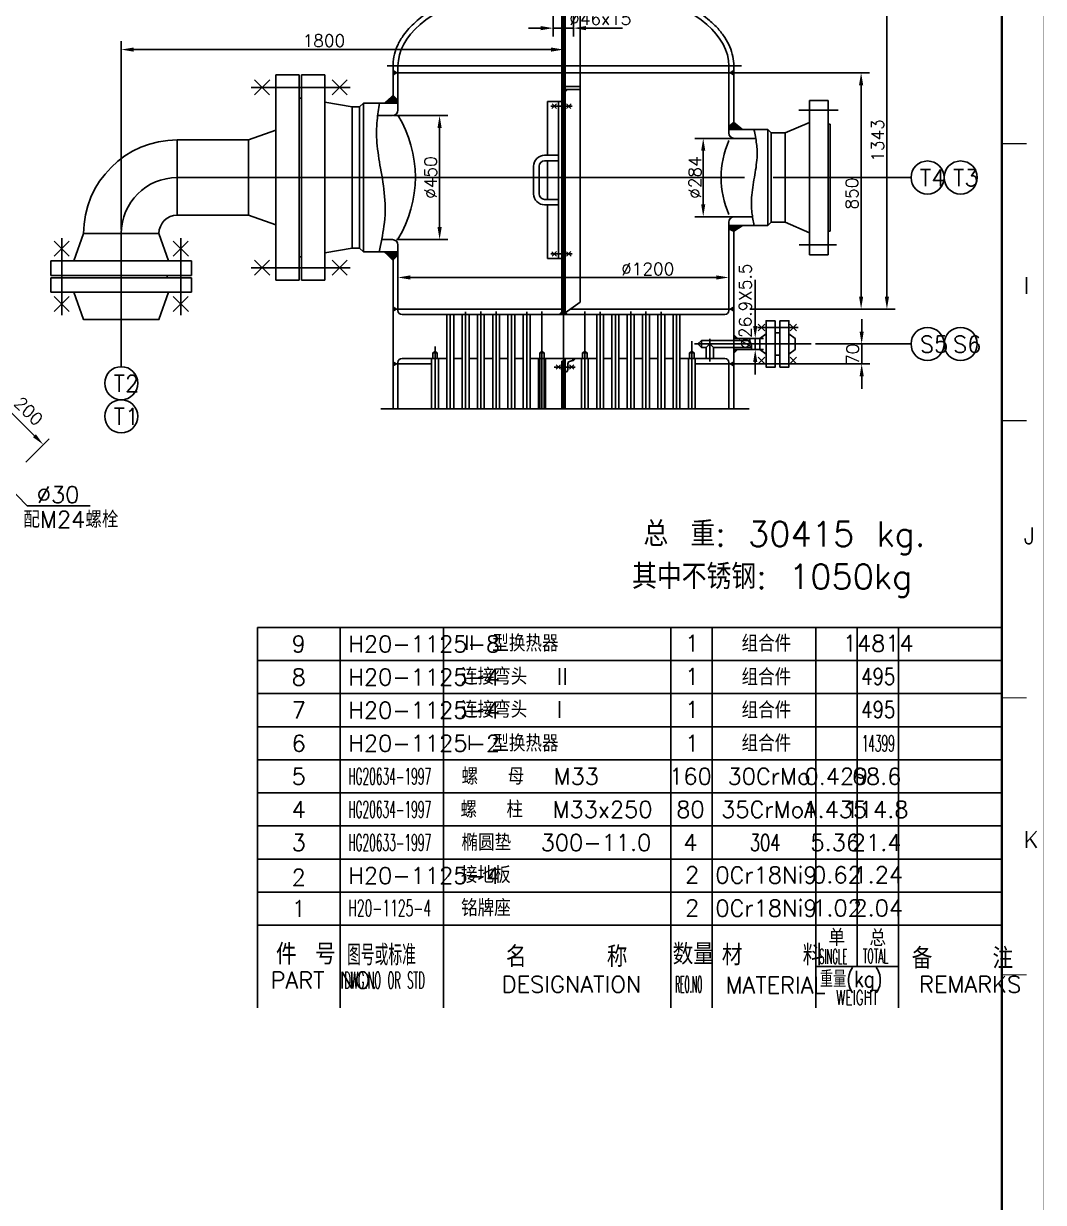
# Model space of a CAD drawing. Extents: x 49444 to 186345, y 41039 to 59803.
# Drawn here: x 68446 to 72144, y 47195 to 51471 of the extents above; entities that cross this region are included whole.
import ezdxf
from ezdxf.enums import TextEntityAlignment as Align

# ---------------------------------------------------------------- set-up
doc = ezdxf.new("R2010")
doc.units = 0
doc.header["$LTSCALE"] = 60
doc.header["$MEASUREMENT"] = 0
doc.header["$PDMODE"] = 3
doc.header["$PDSIZE"] = 0.001
doc.layers.get('0').update_dxf_attribs({"linetype": 'CONTINUOUS'})
doc.layers.get('DEFPOINTS').update_dxf_attribs({"linetype": 'CONTINUOUS'})
doc.styles.get("Standard").update_dxf_attribs({"font": 'txt.shx', "bigfont": 'hztxt.shx'})
doc.dimstyles.new('STANDARD$0', dxfattribs={"dimtxt": 3, "dimasz": 3, "dimexe": 2, "dimexo": 1, "dimgap": 0.5, "dimtad": 1, "dimdec": 0, "dimzin": 0, "dimdsep": 46, "dimtxsty": 'Standard', "dimcen": 1, "dimclrd": 256, "dimclre": 256, "dimclrt": 256, "dimadec": 0, "dimazin": 0, "dimtfac": 1.5, "dimtdec": 3, "dimtix": 1, "dimtmove": 0, "dimatfit": 2, "dimfxl": 0, "dimtolj": 1, "dimarcsym": 0})

# ---------------------------------------------------------------- blocks, each defined once
blk = doc.blocks.new('*D591')
at = {"lineweight": -2}
for p, q in [((68280.9, 50052.9), (68365.6, 50137.7)), ((68376.2, 50084.6), (68485.1, 49975.8)), ((68453.4, 49880.4), (68538.2, 49965.1))]:
    blk.add_line(p, q, dxfattribs=at)
for points in [[(68381.5, 50089.9), (68370.9, 50079.3), (68344.4, 50116.5)], [(68490.4, 49981.1), (68479.8, 49970.4), (68517, 49943.9)]]:
    blk.add_solid(points)
at = {"layer": 'DEFPOINTS', "color": 0}
for p in [(68270.2, 50042.3), (68517, 49943.9), (68442.8, 49869.8)]:
    blk.add_point(p, dxfattribs=at)
at = {"insert": (68464, 50065), "char_height": 45, "attachment_point": 5, "rotation": 315}
blk.add_mtext('\\A1;200', dxfattribs=at)
blk = doc.blocks.new('*D32')
at = {"lineweight": -2}
for p, q in [((68799.8, 50724), (68799.8, 51406.4)), ((70403.4, 51257.9), (70403.4, 51406.4)), ((68844.8, 51376.4), (70358.4, 51376.4))]:
    blk.add_line(p, q, dxfattribs=at)
for points in [[(68844.8, 51383.9), (68844.8, 51368.9), (68799.8, 51376.4)], [(70358.4, 51383.9), (70358.4, 51368.9), (70403.4, 51376.4)]]:
    blk.add_solid(points)
at = {"layer": 'DEFPOINTS', "color": 0}
for p in [(70403.4, 51376.4), (70403.4, 51242.9), (68799.8, 50709)]:
    blk.add_point(p, dxfattribs=at)
at = {"insert": (69534.7, 51408.7), "char_height": 45, "attachment_point": 5}
blk.add_mtext('\\A1;1800', dxfattribs=at)
blk = doc.blocks.new('*D29')
at = {"lineweight": -2}
for p, q in [((70876.1, 51789.8), (71606.6, 51789.8)), ((71576.6, 50480.3), (71576.6, 51744.8)), ((71079.3, 50435.3), (71606.6, 50435.3))]:
    blk.add_line(p, q, dxfattribs=at)
for points in [[(71569.1, 51744.8), (71584.1, 51744.8), (71576.6, 51789.8)], [(71569.1, 50480.3), (71584.1, 50480.3), (71576.6, 50435.3)]]:
    blk.add_solid(points)
at = {"layer": 'DEFPOINTS', "color": 0}
for p in [(70861.1, 51789.8), (71576.6, 51789.8), (71064.3, 50435.3)]:
    blk.add_point(p, dxfattribs=at)
at = {"insert": (71543, 51046.6), "char_height": 45, "attachment_point": 5, "rotation": 90}
blk.add_mtext('\\A1;1343', dxfattribs=at)
blk = doc.blocks.new('*D26')
at = {"lineweight": -2}
for p, q in [((71018.4, 51292.3), (71513, 51292.3)), ((71483, 50480.3), (71483, 51247.3)), ((71495.8, 50435.3), (71513, 50435.3))]:
    blk.add_line(p, q, dxfattribs=at)
for points in [[(71475.5, 51247.3), (71490.5, 51247.3), (71483, 51292.3)], [(71475.5, 50480.3), (71490.5, 50480.3), (71483, 50435.3)]]:
    blk.add_solid(points)
at = {"layer": 'DEFPOINTS', "color": 0}
for p in [(71003.4, 51292.3), (71483, 51292.3), (71480.8, 50435.3)]:
    blk.add_point(p, dxfattribs=at)
at = {"insert": (71449.6, 50854.3), "char_height": 45, "attachment_point": 5, "rotation": 90}
blk.add_mtext('\\A1;850', dxfattribs=at)
blk = doc.blocks.new('*D31')
at = {"lineweight": -2}
for p, q in [((69787.5, 51137.3), (69984.4, 51137.3)), ((69954.4, 50732.3), (69954.4, 51092.3)), ((69798.4, 50687.3), (69984.4, 50687.3))]:
    blk.add_line(p, q, dxfattribs=at)
for points in [[(69946.9, 51092.3), (69961.9, 51092.3), (69954.4, 51137.3)], [(69946.9, 50732.3), (69961.9, 50732.3), (69954.4, 50687.3)]]:
    blk.add_solid(points)
at = {"layer": 'DEFPOINTS', "color": 0}
for p in [(69772.5, 51137.3), (69954.4, 51137.3), (69783.4, 50687.3)]:
    blk.add_point(p, dxfattribs=at)
at = {"insert": (69921.8, 50912.3), "char_height": 45, "attachment_point": 5, "rotation": 90}
blk.add_mtext('\\A1;%%c450', dxfattribs=at)
blk = doc.blocks.new('*D27')
at = {"lineweight": -2}
for p, q in [((71003.4, 50621.7), (71003.4, 50519.8)), ((69803.4, 50523), (69803.4, 50579.8)), ((69848.4, 50549.8), (70958.4, 50549.8))]:
    blk.add_line(p, q, dxfattribs=at)
for points in [[(69848.4, 50557.3), (69848.4, 50542.3), (69803.4, 50549.8)], [(70958.4, 50557.3), (70958.4, 50542.3), (71003.4, 50549.8)]]:
    blk.add_solid(points)
at = {"layer": 'DEFPOINTS', "color": 0}
for p in [(71003.4, 50636.7), (71003.4, 50549.8), (69803.4, 50508)]:
    blk.add_point(p, dxfattribs=at)
at = {"insert": (70709.2, 50580.5), "char_height": 45, "attachment_point": 5}
blk.add_mtext('\\A1;%%c1200', dxfattribs=at)
blk = doc.blocks.new('*D34')
at = {"lineweight": -2}
for p, q in [((71099, 50374), (71099, 50419)), ((71083.8, 50329), (71129, 50329)), ((71099, 50288.2), (71099, 50329)), ((71077.1, 50288.2), (71129, 50288.2)), ((71099, 50243.2), (71099, 50198.2))]:
    blk.add_line(p, q, dxfattribs=at)
for points in [[(71091.5, 50374), (71106.5, 50374), (71099, 50329)], [(71091.5, 50243.2), (71106.5, 50243.2), (71099, 50288.2)]]:
    blk.add_solid(points)
at = {"layer": 'DEFPOINTS', "color": 0}
for p in [(71068.8, 50329), (71099, 50329), (71062.1, 50288.2)]:
    blk.add_point(p, dxfattribs=at)
at = {"insert": (71062.9, 50446), "char_height": 45, "attachment_point": 5, "rotation": 90}
blk.add_mtext('\\A1;%%c26.9X5.5', dxfattribs=at)
blk = doc.blocks.new('*D33')
at = {"lineweight": -2}
for p, q in [((71485.1, 50353.6), (71485.1, 50398.6)), ((71317, 50308.6), (71515.1, 50308.6)), ((71485.1, 50236.3), (71485.1, 50308.6)), ((71018.4, 50236.3), (71515.1, 50236.3)), ((71485.1, 50191.3), (71485.1, 50146.3))]:
    blk.add_line(p, q, dxfattribs=at)
for points in [[(71477.6, 50353.6), (71492.6, 50353.6), (71485.1, 50308.6)], [(71477.6, 50191.3), (71492.6, 50191.3), (71485.1, 50236.3)]]:
    blk.add_solid(points)
at = {"layer": 'DEFPOINTS', "color": 0}
for p in [(71302, 50308.6), (71485.1, 50308.6), (71003.4, 50236.3)]:
    blk.add_point(p, dxfattribs=at)
at = {"insert": (71452.2, 50271), "char_height": 45, "attachment_point": 5, "rotation": 90}
blk.add_mtext('\\A1;70', dxfattribs=at)
blk = doc.blocks.new('*D30')
at = {"lineweight": -2}
for p, q in [((70366.4, 51601.7), (70366.4, 51424.2)), ((70440.2, 51601.7), (70440.2, 51424.2)), ((70321.4, 51454.2), (70276.4, 51454.2)), ((70366.4, 51454.2), (70440.2, 51454.2)), ((70485.2, 51454.2), (70530.2, 51454.2))]:
    blk.add_line(p, q, dxfattribs=at)
for points in [[(70321.4, 51461.7), (70321.4, 51446.7), (70366.4, 51454.2)], [(70485.2, 51461.7), (70485.2, 51446.7), (70440.2, 51454.2)]]:
    blk.add_solid(points)
at = {"layer": 'DEFPOINTS', "color": 0}
for p in [(70366.4, 51616.7), (70440.2, 51616.7), (70440.2, 51454.2)]:
    blk.add_point(p, dxfattribs=at)
at = {"insert": (70537, 51488.4), "char_height": 45, "attachment_point": 5}
blk.add_mtext('\\A1;%%c46x15', dxfattribs=at)
blk = doc.blocks.new('*D35')
at = {"lineweight": -2}
for p, q in [((71047.1, 51054.3), (70880.4, 51054.3)), ((70910.4, 50815.3), (70910.4, 51009.3)), ((71041.3, 50770.3), (70880.4, 50770.3))]:
    blk.add_line(p, q, dxfattribs=at)
for points in [[(70902.9, 51009.3), (70917.9, 51009.3), (70910.4, 51054.3)], [(70902.9, 50815.3), (70917.9, 50815.3), (70910.4, 50770.3)]]:
    blk.add_solid(points)
at = {"layer": 'DEFPOINTS', "color": 0}
for p in [(70910.4, 51054.3), (71062.1, 51054.3), (71056.3, 50770.3)]:
    blk.add_point(p, dxfattribs=at)
at = {"insert": (70880.4, 50912.3), "char_height": 45, "attachment_point": 5, "rotation": 90}
blk.add_mtext('\\A1;%%c284', dxfattribs=at)

msp = doc.modelspace()

# ---------------------------------------------------------------- hatches: boundary and pattern name
msp.add_hatch(color=256).paths.add_polyline_path([(70446.884696, 50256.28651), (70439.392334, 50256.28651, -0.3919502123), (70430.15764, 50246.315838, 0.2452633616)])

# ---------------------------------------------------------------- linework, layer by layer
for p, q in [((70403.392323, 51168.929347), (70403.392323, 51993.00287)), ((70397.392334, 51617.27151), (70397.392334, 51168.929347)), ((70409.392334, 51617.27151), (70409.392334, 51168.398358)), ((70463.894957, 51615.757376), (70463.894957, 50460.327835)), ((70530.240702, 51454.190841), (70617.74108, 51454.190841)), ((69764.328742, 51317.28651), (71048.841933, 51317.28651)), ((69785.392334, 51317.28651), (69785.392334, 51182.28651)), ((69803.392324, 51157.286509), (69803.392334, 51317.28651)), ((71003.392334, 51317.28651), (71003.392334, 51074.28651)), ((71021.392334, 51317.28651), (71021.392334, 51088.082418)), ((69360.392328, 51284.78651), (69360.392328, 50539.78651)), ((69445.392328, 51284.78651), (69360.392328, 51284.78651)), ((69445.392328, 51284.78651), (69445.392328, 50539.78651)), ((69453.392328, 51284.78651), (69453.392328, 50539.78651)), ((69453.392328, 51284.78651), (69538.392328, 51284.78651)), ((69538.392328, 51284.78651), (69538.392328, 50539.78651)), ((69785.392334, 51292.28651), (70397.392334, 51292.28651)), ((70409.392334, 51292.28651), (71021.392334, 51292.28651)), ((69630.220758, 51239.28651), (69271.19363, 51239.28651)), ((70409.392323, 51242.682446), (70463.894957, 51242.682446)), ((70409.392323, 51231.954848), (70463.894957, 51231.954848)), ((69453.392328, 51199.78651), (69445.392328, 51199.78651)), ((69453.392328, 51199.78651), (69453.392328, 50624.78651)), ((70345.392323, 51188.153752), (70397.392323, 51188.153752)), ((70345.392323, 51188.153752), (70345.392323, 50993.163381)), ((70385.392323, 51188.153752), (70385.392323, 50618.172693)), ((71363.392334, 51192.28651), (71296.392334, 51192.28651)), ((71296.392334, 51192.28651), (71296.392334, 50632.28651)), ((71363.392334, 51192.28651), (71363.392334, 50632.28651)), ((69637.392328, 51168.28651), (69664.17456, 51168.28651)), ((69664.17456, 51168.28651), (69678.20614, 51182.28651)), ((69664.17456, 51168.28651), (69664.17456, 50656.28651)), ((69678.20614, 51182.28651), (69803.392326, 51182.28651)), ((69678.20614, 51182.28651), (69678.20614, 50642.28651)), ((70357.531197, 51171.123009), (70434.860217, 51171.123009)), ((70397.392323, 51154.820419), (70409.392323, 51154.820419)), ((70397.392334, 51168.929347), (70397.392334, 50701.440846)), ((70403.392323, 50701.440846), (70403.392323, 51167.336049)), ((70409.392334, 51169.460501), (70409.392334, 50701.440846)), ((71399.759707, 51156.78651), (71257.50813, 51156.78651)), ((69729.724288, 51137.28651), (69783.392324, 51137.28651)), ((71371.392334, 51106.470663), (71363.392334, 51106.470663)), ((71371.392334, 51106.470663), (71371.392334, 50718.102358)), ((71144.470938, 51086.28651), (71003.392334, 51086.28651)), ((71144.470938, 51086.28651), (71144.470938, 50738.28651)), ((71156.511827, 51074.28651), (71144.470938, 51086.28651)), ((71156.511827, 51074.28651), (71156.511827, 50750.28651)), ((71207.392334, 51074.28651), (71156.511827, 51074.28651)), ((69003.173818, 51048.78651), (69261.392328, 51048.78651)), ((69003.173818, 51048.78651), (69003.173818, 50775.78651)), ((71100.8566, 51054.28651), (71023.392334, 51054.28651)), ((70335.392323, 50993.163381), (70385.392323, 50993.163381)), ((70335.392323, 50973.163381), (70385.392323, 50973.163381)), ((70345.392323, 50973.163381), (70345.392323, 50833.163381)), ((70295.392323, 50953.163381), (70295.392323, 50853.163381)), ((70315.392323, 50953.163381), (70315.392323, 50853.163381)), ((70880.441176, 50912.28651), (69003.173818, 50912.28651)), ((69003.173818, 50912.28651), (69261.392328, 50912.28651)), ((70880.441176, 50912.28651), (71060.349553, 50912.28651)), ((71163.888392, 50912.28651), (71663.958891, 50912.28651)), ((70335.392323, 50833.163381), (70385.392323, 50833.163381)), ((70335.392323, 50813.163381), (70385.392323, 50813.163381)), ((70345.392323, 50813.163381), (70345.392323, 50618.172693)), ((69003.173818, 50775.78651), (69261.392328, 50775.78651)), ((71089.121572, 50770.28651), (71023.392334, 50770.28651)), ((71003.392334, 50750.28651), (71003.392334, 50430.28651)), ((71144.470938, 50738.28651), (71003.392334, 50738.28651)), ((71021.392334, 50736.490608), (71021.392334, 50599.78651)), ((71156.511827, 50750.28651), (71144.470938, 50738.28651)), ((71207.392334, 50750.28651), (71156.511827, 50750.28651)), ((71371.392334, 50718.102358), (71363.392334, 50718.102358)), ((68583.840485, 50412.945933), (68583.840485, 50692.529432)), ((68799.840485, 50708.953177), (68799.840485, 50226.183064)), ((69015.840485, 50412.945933), (69015.840485, 50692.529432)), ((69744.637478, 50687.28651), (69783.392324, 50687.28651)), ((70397.392334, 50705.257676), (70397.392334, 50415.28651)), ((70403.392323, 50073.281252), (70403.392323, 50705.257676)), ((70409.392334, 50705.257676), (70409.392334, 50415.28651)), ((69637.392328, 50656.28651), (69664.17456, 50656.28651)), ((69664.17456, 50656.28651), (69678.20614, 50642.28651)), ((69678.20614, 50642.28651), (69803.39233, 50642.28651)), ((69785.392334, 50642.28651), (69785.392334, 50599.78651)), ((69803.392333, 50430.261801), (69803.392324, 50667.286511)), ((70357.531197, 50635.203437), (70434.860217, 50635.203437)), ((70397.392323, 50651.506027), (70409.392323, 50651.506027)), ((71393.633246, 50667.78651), (71258.699496, 50667.78651)), ((71363.392334, 50632.28651), (71296.392334, 50632.28651)), ((68544.840485, 50609.953177), (69054.840485, 50609.953177)), ((68544.840485, 50556.953177), (68544.840485, 50609.953177)), ((69054.840485, 50556.953177), (69054.840485, 50609.953177)), ((69630.220758, 50585.28651), (69271.19363, 50585.28651)), ((69453.392328, 50624.78651), (69445.392328, 50624.78651)), ((69785.392334, 50599.78651), (69785.392334, 50073.281252)), ((70345.392323, 50618.172693), (70397.392323, 50618.172693)), ((71021.392334, 50599.78651), (71021.392334, 50073.281252)), ((68544.840485, 50556.953177), (69054.840485, 50556.953177)), ((68544.840485, 50548.953177), (69054.840485, 50548.953177)), ((68544.840485, 50548.953177), (68544.840485, 50495.953177)), ((68632.832228, 50548.953177), (68966.848741, 50548.953177)), ((68966.848741, 50548.953177), (68966.848741, 50556.953177)), ((69054.840485, 50548.953177), (69054.840485, 50495.953177)), ((69445.392328, 50539.78651), (69360.392328, 50539.78651)), ((69453.392328, 50539.78651), (69538.392328, 50539.78651)), ((71099.004681, 50418.998945), (71099.004681, 50541.192127)), ((68544.840485, 50495.953177), (69054.840485, 50495.953177)), ((69925.193321, 50435.28651), (69785.392313, 50435.28651)), ((69785.392313, 50435.28651), (70397.392313, 50435.28651)), ((69818.392313, 50415.28651), (70409.392334, 50415.28651)), ((69980.619045, 50073.281252), (69980.619045, 50415.28651)), ((69993.119045, 50073.281252), (69993.119045, 50415.28651)), ((70005.619045, 50073.281252), (70005.619045, 50415.28651)), ((70036.044978, 50073.281252), (70036.044978, 50415.28651)), ((70048.544978, 50073.281252), (70048.544978, 50425.206325)), ((70061.044978, 50073.281252), (70061.044978, 50415.28651)), ((70091.470911, 50073.281252), (70091.470911, 50415.28651)), ((70103.970911, 50073.281252), (70103.970911, 50426.123937)), ((70116.470911, 50073.281252), (70116.470911, 50415.28651)), ((70146.896844, 50073.281252), (70146.896844, 50415.28651)), ((70159.396844, 50073.281252), (70159.396844, 50426.123937)), ((70171.896844, 50073.281252), (70171.896844, 50415.28651)), ((70202.325292, 50073.281252), (70202.325292, 50415.28651)), ((70214.825292, 50073.281252), (70214.825292, 50415.28651)), ((70227.325292, 50073.281252), (70227.325292, 50415.28651)), ((70257.751225, 50073.281252), (70257.751225, 50415.28651)), ((70270.251225, 50073.281252), (70270.251225, 50425.206325)), ((70282.751225, 50073.281252), (70282.751225, 50415.28651)), ((70325.679673, 50073.281252), (70325.679673, 50426.294639)), ((70988.392334, 50415.28651), (70409.392334, 50415.28651)), ((71021.392334, 50435.28651), (70428.772417, 50435.28651)), ((70481.104974, 50073.281252), (70481.104974, 50426.294639)), ((70524.033421, 50073.281252), (70524.033421, 50415.28651)), ((70536.533421, 50073.281252), (70536.533421, 50425.206325)), ((70549.033421, 50073.281252), (70549.033421, 50415.28651)), ((70579.459355, 50073.281252), (70579.459355, 50415.28651)), ((70591.959355, 50073.281252), (70591.959355, 50415.28651)), ((70604.459355, 50073.281252), (70604.459355, 50415.28651)), ((70634.887802, 50073.281252), (70634.887802, 50415.28651)), ((70647.387802, 50073.281252), (70647.387802, 50426.123937)), ((70659.887802, 50073.281252), (70659.887802, 50415.28651)), ((70690.313735, 50073.281252), (70690.313735, 50415.28651)), ((70702.813735, 50073.281252), (70702.813735, 50426.123937)), ((70715.313735, 50073.281252), (70715.313735, 50415.28651)), ((70745.739669, 50073.281252), (70745.739669, 50415.28651)), ((70758.239669, 50073.281252), (70758.239669, 50425.206325)), ((70770.739669, 50073.281252), (70770.739669, 50415.28651)), ((70801.165602, 50073.281252), (70801.165602, 50415.28651)), ((70813.665602, 50073.281252), (70813.665602, 50415.28651)), ((70826.165602, 50073.281252), (70826.165602, 50415.28651)), ((70881.591325, 50435.28651), (71021.392334, 50435.28651)), ((69937.693321, 50073.281252), (69937.693321, 50299.198437)), ((70869.091325, 50073.281252), (70869.091325, 50318.908102)), ((71301.98116, 50308.590031), (70878.614218, 50308.590031)), ((70934.19998, 50327.045632), (70934.19998, 50244.518446)), ((71453.042476, 50308.590031), (71663.958891, 50308.590031)), ((69945.693321, 50256.28651), (69818.392313, 50256.28651)), ((69925.192514, 50073.281252), (69925.193321, 50256.28651)), ((69929.693321, 50276.28651), (69937.693321, 50280.954632)), ((69945.693321, 50276.28651), (69929.693321, 50276.28651)), ((69929.693321, 50256.28651), (69929.693321, 50276.28651)), ((69937.693321, 50280.954632), (69945.693321, 50276.28651)), ((69945.693321, 50256.28651), (69945.693321, 50276.28651)), ((69980.619045, 50256.28651), (69945.693321, 50256.28651)), ((69950.192514, 50073.281252), (69950.193321, 50256.28651)), ((70036.044978, 50256.28651), (70005.619045, 50256.28651)), ((70091.470911, 50256.28651), (70061.044978, 50256.28651)), ((70146.896844, 50256.28651), (70116.470911, 50256.28651)), ((70202.325292, 50256.28651), (70171.896844, 50256.28651)), ((70257.751225, 50256.28651), (70227.325292, 50256.28651)), ((70333.677158, 50256.28651), (70282.751225, 50256.28651)), ((70313.176366, 50073.281252), (70313.177158, 50256.28651)), ((70317.676311, 50073.281252), (70317.677158, 50276.28651)), ((70325.677158, 50280.954632), (70317.677158, 50276.28651)), ((70317.677158, 50276.28651), (70333.677158, 50276.28651)), ((70333.677158, 50276.28651), (70325.677158, 50280.954632)), ((70333.676311, 50073.281252), (70333.677158, 50276.28651)), ((70333.677158, 50256.28651), (70489.107488, 50256.28651)), ((70338.176366, 50073.281252), (70338.177158, 50256.28651)), ((70397.392334, 50246.28651), (70397.392334, 50073.281252)), ((70409.392334, 50246.28651), (70397.392334, 50246.28651)), ((70409.392334, 50256.28651), (70409.392334, 50073.281252)), ((70429.392334, 50246.28651), (70429.392334, 50246.28651)), ((70468.606696, 50073.281252), (70468.607488, 50256.28651)), ((70473.107488, 50276.28651), (70481.107488, 50280.954632)), ((70473.107488, 50256.28651), (70473.107488, 50276.28651)), ((70489.107488, 50276.28651), (70473.107488, 50276.28651)), ((70481.107488, 50280.954632), (70489.107488, 50276.28651)), ((70489.107488, 50256.28651), (70489.107488, 50276.28651)), ((70489.107488, 50256.28651), (70524.033421, 50256.28651)), ((70493.606696, 50073.281252), (70493.607488, 50256.28651)), ((70549.033421, 50256.28651), (70579.459355, 50256.28651)), ((70604.459355, 50256.28651), (70634.887802, 50256.28651)), ((70659.887802, 50256.28651), (70690.313735, 50256.28651)), ((70715.313735, 50256.28651), (70745.739669, 50256.28651)), ((70770.739669, 50256.28651), (70801.165602, 50256.28651)), ((70826.165602, 50256.28651), (70879.202732, 50256.28651)), ((70856.590518, 50073.281252), (70856.591325, 50256.28651)), ((70869.091325, 50280.954632), (70861.091325, 50276.28651)), ((70861.091325, 50276.28651), (70877.091325, 50276.28651)), ((70861.091325, 50276.28651), (70861.091325, 50256.28651)), ((70877.091325, 50276.28651), (70869.091325, 50280.954632)), ((70877.091325, 50276.28651), (70877.091325, 50256.28651)), ((70877.091325, 50256.28651), (70988.392334, 50256.28651)), ((70881.590518, 50073.281252), (70881.591325, 50256.28651)), ((69925.193321, 50236.28651), (69785.392313, 50236.28651)), ((69803.392313, 50241.28651), (69803.392319, 50073.281252)), ((70370.144749, 50224.97849), (70446.354446, 50224.97849)), ((70376.912052, 50232.933442), (70392.821954, 50217.023539)), ((70392.821954, 50232.933442), (70376.912052, 50217.023539)), ((70419.392334, 50236.28651), (70419.392334, 50216.28651)), ((70440.813366, 50232.933442), (70424.903463, 50217.023539)), ((70424.903463, 50232.933442), (70440.813366, 50217.023539)), ((70881.591325, 50236.28651), (71021.392334, 50236.28651)), ((71003.392334, 50241.28651), (71003.392334, 50073.281252)), ((69741.413652, 50073.281252), (71077.30966, 50073.281252)), ((68343.548304, 49840.239308), (68458.341168, 49721.875924)), ((68458.341168, 49721.875924), (68687.263986, 49721.875924)), ((71993.41849, 49280.230232), (69293.41849, 49280.230232)), ((71993.418488, 49160.230232), (69293.418488, 49160.230232)), ((71993.418488, 49040.230232), (69293.418488, 49040.230232)), ((71993.418488, 48920.230232), (69293.418488, 48920.230232)), ((71993.418488, 48800.230232), (69293.418488, 48800.230232)), ((71993.418488, 48680.230232), (69293.418488, 48680.230232)), ((71993.418488, 48560.230232), (69293.418488, 48560.230232)), ((71993.418488, 48440.230232), (69293.418488, 48440.230232)), ((71993.418488, 48320.230232), (69293.418488, 48320.230232)), ((71618.418488, 48050.230232), (71318.418488, 48050.230232))]:
    msp.add_line(p, q)
at = {"const_width": 1.5}
msp.add_lwpolyline([(63233.41849, 59465.230231), (63233.41849, 46850.230231), (72143.41849, 46850.230231), (72143.41849, 59465.230231), (63233.41849, 59465.230231, 1.9635677679)], format="xyb", dxfattribs=at)
for points, const_width in [([(63608.41849, 59315.230231), (63608.41849, 47000.230231), (71993.41849, 47000.230231), (71993.41849, 59315.230231), (63608.41849, 59315.230231)], 7.5), ([(72083.41849, 51035.230231), (71993.41849, 51035.230231)], 4.5), ([(72083.41849, 50030.230231), (71993.41849, 50030.230231)], 4.5), ([(72083.41849, 49025.230231), (71993.41849, 49025.230231)], 4.5), ([(72083.41849, 48020.230231), (71993.41849, 48020.230231)], 4.5)]:
    msp.add_lwpolyline(points, dxfattribs=dict(const_width=const_width))
for points in [[(69338.130634, 51266.420808), (69283.117279, 51212.152203)], [(69337.758259, 51211.779828), (69283.489654, 51266.793183)], [(69619.396226, 51266.420808), (69564.382871, 51212.152203)], [(69619.023851, 51211.779828), (69564.755246, 51266.793183)], [(69538.392328, 51185.28651), (69637.392328, 51168.28651), (69637.392328, 50656.28651), (69538.392328, 50639.28651)], [(70378.444987, 51179.2633), (70361.94098, 51162.982718)], [(70378.333274, 51162.871006), (70362.052693, 51179.375012)], [(70430.914031, 51179.2633), (70414.410025, 51162.982718)], [(70430.802319, 51162.871006), (70414.521737, 51179.375012)], [(71296.392334, 51112.28651), (71207.392334, 51074.28651), (71207.392334, 50750.28651), (71296.392334, 50712.28651)], [(69360.392328, 51083.78651), (69261.392328, 51048.78651), (69261.392328, 50775.78651), (69360.392328, 50740.78651)], [(68611.347167, 50681.48347), (68556.333812, 50627.214865)], [(68556.706187, 50681.855845), (68610.974792, 50626.84249)], [(68628.340485, 50609.953177), (68663.340485, 50708.953177), (68936.340485, 50708.953177), (68971.340485, 50609.953177)], [(68988.333802, 50681.48347), (69043.347157, 50627.214865)], [(69042.974782, 50681.855845), (68988.706177, 50626.84249)], [(70378.444987, 50627.063146), (70361.94098, 50643.343727)], [(70378.333274, 50643.45544), (70362.052693, 50626.951433)], [(70430.914031, 50627.063146), (70414.410025, 50643.343727)], [(70430.802319, 50643.45544), (70414.521737, 50626.951433)], [(69338.130634, 50558.152213), (69283.117279, 50612.420818)], [(69337.758259, 50612.793193), (69283.489654, 50557.779838)], [(69619.396226, 50558.152213), (69564.382871, 50612.420818)], [(69619.023851, 50612.793193), (69564.755246, 50557.779838)], [(68611.347167, 50480.825462), (68556.333812, 50426.556857)], [(68556.706187, 50481.197837), (68610.974792, 50426.184482)], [(68628.340485, 50495.953177), (68663.340485, 50396.953177), (68936.340485, 50396.953177), (68971.340485, 50495.953177)], [(68988.333802, 50480.825462), (69043.347157, 50426.556857)], [(69042.974782, 50481.197837), (68988.706177, 50426.184482)], [(70463.894957, 50460.327835), (70409.392334, 50421.469088)], [(71133.660749, 50356.66595), (71109.641174, 50380.39001)], [(71133.512984, 50380.537775), (71109.788924, 50356.5182)], [(71249.119769, 50356.66595), (71225.100194, 50380.39001)], [(71248.972004, 50380.537775), (71225.247944, 50356.5182)], [(71116.226864, 50328.998945), (71021.392334, 50328.998945)], [(71107.416162, 50368.527983), (71255.298191, 50368.527983)], [(71138.550659, 50345.901875), (71116.226864, 50328.998945), (71116.226864, 50288.18111), (71138.550659, 50271.39929)], [(71171.392334, 50349.449555), (71188.435199, 50349.449555), (71188.435199, 50267.851595), (71171.392334, 50267.851595)], [(71221.276784, 50345.901875), (71243.574209, 50328.998945), (71243.574209, 50288.18111), (71221.276784, 50271.39929)], [(70891.292571, 50308.590035), (70904.348526, 50321.498945)], [(70904.348526, 50295.68111), (70891.292571, 50308.590035)], [(71079.684921, 50321.498945), (70904.348526, 50321.498945)], [(70904.348526, 50321.498945), (70904.348526, 50295.68111)], [(70921.291056, 50295.68111), (70904.348526, 50295.68111)], [(70921.291056, 50295.68111), (70934.199981, 50308.590035)], [(70921.291056, 50295.68111), (70921.291056, 50256.28651)], [(70934.199981, 50308.590035), (70947.108891, 50295.68111)], [(71085.812701, 50295.68111), (70947.108891, 50295.68111)], [(70947.108891, 50295.68111), (70947.108891, 50256.28651)], [(71116.226864, 50288.18111), (71021.392334, 50288.18111)], [(71133.660749, 50260.514105), (71109.641174, 50236.790045)], [(71133.512984, 50236.642295), (71109.788924, 50260.66187)], [(71249.119769, 50260.514105), (71225.100194, 50236.790045)], [(71248.972004, 50236.642295), (71225.247944, 50260.66187)], [(69293.41849, 47900.230231), (69293.41849, 49280.230232)], [(69593.41849, 47900.230231), (69593.41849, 49280.230232)], [(69968.41849, 47900.230231), (69968.41849, 49280.230232)], [(70793.41849, 47900.230231), (70793.41849, 49280.230232)], [(70943.41849, 47900.230231), (70943.41849, 49280.230232)], [(71318.41849, 47900.230231), (71318.41849, 49280.230232)], [(71468.41849, 48050.230231), (71468.41849, 49280.230232)], [(71618.41849, 47900.230231), (71618.41849, 49280.230232)], [(71993.418492, 47000.23023), (71993.418492, 48380.23023)], [(71993.41849, 48200.230231), (69293.41849, 48200.230231)]]:
    msp.add_lwpolyline(points)
for points in [[(69736.120454, 51182.28651, 0.0156792701), (69727.727058, 51119.175832, 0.0478028913), (69727.297661, 51038.613134, 0.0239528811), (69740.191809, 50945.83908, -0.0217906879), (69754.804575, 50843.931754, -0.0593701084), (69752.673945, 50736.085481, -0.0240068286), (69734.988444, 50642.28651)], [(69803.392313, 51138.684395, -0.2798869176), (69803.392313, 50688.684395, -3.91746)], [(71094.494654, 51086.28651, -0.0206177667), (71103.932904, 51034.60145, -0.0534693453), (71105.557615, 50984.710873, -0.0292349507), (71096.032676, 50913.374402, 0.0282279367), (71086.019864, 50839.517318, 0.0499285428), (71087.194014, 50784.828966, 0.0169246297), (71094.470567, 50738.28651)], [(71003.392334, 51046.082418, 0.2098667883), (71003.392334, 50778.490608, 3.91746)], [(71080.153697, 50328.998945, 0.0080313915), (71079.967614, 50327.399357, 0.084114636), (71080.745919, 50315.985686, 0.0480107071), (71083.04294, 50309.320165, -0.0485389039), (71085.30813, 50302.724451, -0.1114449975), (71085.446555, 50291.031146, -0.0175830544), (71084.733076, 50288.18111)]]:
    msp.add_lwpolyline(points, format="xyb")
for points in [[(71171.392334, 50392.648475), (71138.550659, 50392.648475), (71138.550659, 50224.652675), (71171.392334, 50224.652675)], [(71188.435199, 50392.648475), (71221.276784, 50392.648475), (71221.276784, 50224.652675), (71188.435199, 50224.652675)]]:
    msp.add_lwpolyline(points, close=True)
for centre in [(71723.958891, 50912.28651), (71843.958891, 50912.28651), (71723.958891, 50308.590031), (71843.958891, 50308.590031), (68799.840485, 50166.183064), (68799.840485, 50046.183064)]:
    msp.add_circle(centre, 60)
for centre, radius, start, end in [((69783.392324, 51157.28651), 20, 270, 359.999995066), ((71023.392334, 51074.28651), 20, 180, 270), ((69003.173818, 50708.953177), 339.833333, 90, 180), ((70335.392323, 50953.163381), 40, 90, 180), ((70335.392323, 50953.163381), 20, 90, 180), ((69003.173818, 50708.953177), 203.333333, 90, 180), ((70335.392323, 50853.163381), 40, 180, 270), ((70335.392323, 50853.163381), 20, 180, 270), ((69003.173818, 50708.953177), 66.833333, 90, 180), ((71023.392334, 50750.28651), 20, 90, 180), ((69783.392324, 50667.28651), 20, 0.000001944, 90), ((69818.392313, 50430.28651), 15, 180, 270), ((70988.392334, 50430.28651), 15, 270, 0), ((69818.392313, 50241.28651), 15, 90, 180), ((70429.392334, 50236.28651), 10, 90, 180), ((70429.392334, 50256.28651), 10, 270, 0), ((70428.969298, 50267.325638), 21.04338, 271.151897072, 328.359415514), ((70988.392334, 50241.28651), 15, 0, 90), ((70409.392334, 50216.28651), 10, 270, 0)]:
    msp.add_arc(centre, radius, start, end)
msp.add_ellipse((70403.392334, 51317.28651), major_axis=(-600, 0), ratio=0.5, start_param=3.1415926536, end_param=6.2831853072)
for points, knots in [([(70366.422867, 51634.72474), (70359.925084, 51634.527255), (70353.433424, 51634.277669), (70314.194405, 51632.45159), (70281.677379, 51629.597291), (70217.943514, 51621.295678), (70186.727426, 51615.848559), (70126.381219, 51602.486775), (70097.251768, 51594.572463), (70041.806508, 51576.452274), (70015.491158, 51566.246951), (69966.326149, 51543.757784), (69943.476425, 51531.474655), (69901.811665, 51505.060563), (69882.995399, 51490.929891), (69849.900233, 51461.050505), (69835.61883, 51445.299297), (69815.93848, 51417.807971), (69809.162677, 51406.4419), (69798.05085, 51383.208202), (69793.716253, 51371.339605), (69787.636856, 51347.288631), (69785.894238, 51335.107226), (69785.423626, 51321.030546), (69785.392334, 51319.158528), (69785.392334, 51317.28651)], [4.7731302979, 4.7731302979, 4.7731302979, 4.7731302979, 4.8051962305, 4.8051962305, 4.9672334602, 4.9672334602, 5.1292706899, 5.1292706899, 5.2913079197, 5.2913079197, 5.4533451494, 5.4533451494, 5.6153823791, 5.6153823791, 5.7774196088, 5.7774196088, 5.9394568385, 5.9394568385, 6.0484615132, 6.0484615132, 6.157466188, 6.157466188, 6.2664708627, 6.2664708627, 6.2831853072, 6.2831853072, 6.2831853072, 6.2831853072]), ([(71021.392303, 51317.28651), (71021.391934, 51328.657204), (71020.234294, 51340.027076), (71015.523849, 51363.145773), (71011.848111, 51374.880948), (71002.107128, 51397.903469), (70996.043476, 51409.191424), (70981.682685, 51431.194933), (70973.38593, 51441.911608), (70954.707117, 51462.691686), (70944.324806, 51472.755763), (70915.768161, 51497.161701), (70896.332703, 51511.037877), (70853.507005, 51536.909458), (70830.115748, 51548.904421), (70779.957174, 51570.784623), (70753.189898, 51580.669157), (70696.942223, 51598.119408), (70667.462328, 51605.684602), (70606.526404, 51618.326459), (70575.07106, 51623.402795), (70510.976593, 51630.949292), (70478.338227, 51633.419278), (70443.761286, 51634.618075), (70442.001218, 51634.675249), (70440.240702, 51634.728595)], [3.1415926785, 3.1415926785, 3.1415926785, 3.1415926785, 3.2431176224, 3.2431176224, 3.3500721224, 3.3500721224, 3.4570266225, 3.4570266225, 3.5639811225, 3.5639811225, 3.6709356225, 3.6709356225, 3.8329728522, 3.8329728522, 3.9950100819, 3.9950100819, 4.1570473116, 4.1570473116, 4.3190845414, 4.3190845414, 4.4811217711, 4.4811217711, 4.6431590008, 4.6431590008, 4.6518468801, 4.6518468801, 4.6518468801, 4.6518468801])]:
    msp.add_open_spline(points, degree=3, knots=knots)
at = {"color": 0, "linetype": 'ByBlock'}
msp.add_point((71003.39234, 51139.854759), dxfattribs=at)
for p in [(71173.792263, 50308.650579), (71186.035271, 50308.650579)]:
    msp.add_point(p)
for points in [[(69803.392334, 51292.28651), (69785.392334, 51304.17268), (69785.392334, 51280.653391)], [(71003.392334, 51292.28651), (71021.392334, 51304.17268), (71021.392334, 51280.653391)], [(70409.392323, 51231.954848), (70421.426738, 51231.954848), (70409.392323, 51220.587907)], [(69785.392334, 51212.757232), (69803.39233, 51182.082281), (69751.168284, 51182.082281)], [(69803.39233, 51195.887534), (69785.392334, 51212.757232), (69803.39233, 51182.082281)], [(71003.39234, 51101.887669), (71021.392334, 51116.071692), (71003.39234, 51088.082415)], [(71021.392334, 51116.071692), (71003.39234, 51088.082415), (71055.616385, 51088.082415)], [(71003.39234, 51088.082415), (71003.39234, 51088.082415), (71027.39234, 51088.082415)], [(71003.39234, 50722.685352), (71021.392334, 50713.772743), (71003.39234, 50736.490605)], [(71003.39234, 50736.490605), (71003.39234, 50736.490605), (71027.39234, 50736.490605)], [(71021.392334, 50713.772743), (71003.39234, 50736.490605), (71055.616385, 50736.490605)], [(69785.392334, 50609.569219), (69803.39233, 50642.28651), (69751.168284, 50642.28651)], [(69803.39233, 50628.481257), (69785.392334, 50609.569219), (69803.39233, 50642.28651)], [(69803.392313, 50435.28651), (69785.392313, 50424.582449), (69785.392313, 50445.842677)], [(70397.392313, 50415.28651), (70397.392313, 50427.651666), (70384.956732, 50415.28651)], [(70409.392334, 50415.28651), (70409.392334, 50427.651666), (70421.827915, 50415.28651)], [(71003.392334, 50435.28651), (71021.392334, 50424.582449), (71021.392334, 50445.842677)], [(71021.392334, 50328.998945), (71021.392334, 50344.165766), (71038.142312, 50328.998945)], [(71021.392334, 50288.181117), (71021.392334, 50273.014296), (71038.142312, 50288.181117)], [(69803.392313, 50236.28651), (69785.392313, 50246.990572), (69785.392313, 50225.730343)], [(71003.392334, 50236.28651), (71021.392334, 50246.990572), (71021.392334, 50225.730343)]]:
    msp.add_solid(points)

# ---------------------------------------------------------------- texts
for s, height, p in [('T4', 60, (71696.342324, 50881.335207)), ('T3', 60, (71816.342324, 50881.335207)), ('I', 60, (72072.828582, 50490.84993)), ('S5', 60, (71696.342324, 50277.638727)), ('S6', 60, (71816.342324, 50277.638727)), ('T2', 60, (68772.223918, 50135.23176)), ('T1', 60, (68772.223918, 50015.23176)), ('配M24螺栓', 60, (68445.082292, 49642.086027)), ('总 重: 30415 kg.', 90, (70693.699229, 49574.573819)), ('J', 60, (72072.828582, 49583.34993)), ('其中不锈钢: 1050kg', 90, (70652.410208, 49419.881471)), ('Ⅱ 型换热器', 60, (70032.20246, 49192.921105)), ('H20-1125-8', 60, (69623.418487, 49190.230231)), ('H20-1125-4', 60, (69623.418492, 49070.230231)), ('连接弯头  II', 60, (70032.202465, 49072.461708)), ('H20-1125-4', 60, (69623.418489, 48950.230231)), ('连接弯头  I', 60, (70032.202462, 48952.461708)), ('H20-1125-2', 60, (69623.418485, 48830.230232)), ('Ⅰ 型换热器', 60, (70032.202458, 48830.230232)), ('螺  母  M33', 60, (70033.925837, 48710.230231)), ('螺  柱  M33x250', 60, (70029.918522, 48590.230231)), ('椭圆垫  300-11.0', 60, (70033.925837, 48470.230231)), ('K', 60, (72072.828582, 48480.84993)), ('H20-1125-4', 60, (69623.418487, 48350.230231)), ('接地板', 60, (70032.20246, 48352.921105)), ('铭牌座', 60, (70032.20246, 48232.921104)), ('单^J', 60, (71364.918488, 48125.230232)), ('总^J', 60, (71513.418488, 48123.730232)), ('件 号^J', 75, (69360.918488, 48057.730232)), ('名    称^J', 75, (70194.918488, 48048.730232)), ('数量^J', 75, (70799.418488, 48057.730232)), ('材   料^J', 75, (70977.918488, 48054.730232)), ('备   注^J', 75, (71666.418488, 48042.730232)), ('PART NO.', 60, (69341.418488, 47970.730232)), ('DESIGNATION^J', 60, (70179.918488, 47955.730232)), ('MATERIAL^J', 60, (70991.418488, 47952.730232)), ('REMARKS^J', 60, (71693.418488, 47955.730232))]:
    msp.add_text(s, height=height).set_placement(p)
for s, p in [('9', (69443.418489, 49190.230231)), ('1', (70870.23033, 49192.921105)), ('组合件', (71139.626239, 49192.024673)), ('14814', (71545.23033, 49192.921105)), ('8', (69443.418487, 49070.230231)), ('1', (70870.230335, 49072.461708)), ('组合件', (71139.626236, 49070.230232)), ('7', (69443.418487, 48950.230231)), ('1', (70870.230333, 48952.461708)), ('组合件', (71139.626236, 48950.230232)), ('6', (69443.418487, 48830.230231)), ('1', (70870.230328, 48830.230232)), ('组合件', (71139.626236, 48830.230232)), ('5', (69443.418487, 48710.230231)), ('160', (70864.125081, 48710.230231)), ('30CrMo', (71149.125081, 48710.230231)), ('68.6', (71539.125081, 48710.230231)), ('4', (69443.418487, 48590.230231)), ('80', (70864.125081, 48590.230231)), ('35CrMoA', (71149.125081, 48590.230231)), ('1.435', (71389.125081, 48590.230231)), ('114.8', (71539.125081, 48590.230231)), ('3', (69443.418487, 48470.230231)), ('4', (70864.125081, 48470.230231)), ('5.36', (71389.125081, 48470.230231)), ('21.4', (71539.125081, 48470.230231)), ('2', (69443.418487, 48343.860004)), ('2', (70870.23033, 48352.921105)), ('0Cr18Ni9', (71139.626239, 48352.024673)), ('0.62', (71395.292493, 48352.921105)), ('1.24', (71545.23033, 48352.921105)), ('1', (69443.418487, 48230.230231)), ('2', (70870.23033, 48232.921104)), ('0Cr18Ni9', (71139.626239, 48232.024673)), ('1.02', (71395.771271, 48232.921104)), ('2.04', (71545.23033, 48232.921104))]:
    msp.add_text(s, height=60).set_placement(p, align=Align.CENTER)
at = {"width": 0.8}
for p in [(71545.230335, 49072.461708), (71545.230333, 48952.461708)]:
    msp.add_text('495', height=60, dxfattribs=at).set_placement(p, align=Align.CENTER)
for s, height, width, p, p2 in [('14399', 60, 0.461538, (71485.230328, 48830.230232), (71605.230328, 48830.230232)), ('HG20634-1997', 60, 0.447761, (69623.418491, 48710.230231), (69923.418491, 48710.230231)), ('HG20634-1997', 60, 0.447761, (69623.418491, 48590.230231), (69923.418491, 48590.230231)), ('HG20633-1997', 60, 0.447761, (69623.418491, 48470.230231), (69923.418491, 48470.230231)), ('304', 60, 0.737746, (71079.916769, 48470.230231), (71190.578656, 48470.230231)), ('H20-1125-4', 60, 0.566038, (69623.418487, 48232.921104), (69923.418487, 48232.921104)), ('图号或标准^J', 75, 0.797821, (69618.918488, 48054.730232), (69912.918488, 48054.730232)), ('SINGLE^J', 52.5, 0.439286, (71330.418488, 48060.730232), (71453.418488, 48060.730232)), ('TOTAL^J', 52.5, 0.465306, (71489.418488, 48062.230232), (71603.418488, 48062.230232)), ('DWG.NO OR STD^J', 60, 0.462914, (69608.418488, 47970.730232), (69923.418488, 47970.730232)), ('重量(kg)^J', 60, 0.9, (71333.418488, 47975.230232), (71603.418488, 47975.230232)), ('REO.NO^J', 60, 0.388539, (70808.418488, 47955.730232), (70924.980212, 47955.730232)), ('WEIGHT', 52.5, 0.514286, (71392.363727, 47911.674103), (71545.363727, 47911.674103))]:
    msp.add_text(s, height=height, dxfattribs=dict(width=width)).set_placement(p, p2, align=Align.FIT)
msp.add_text('0.429', height=60).set_placement((71393.41849, 48740.230232), align=Align.MIDDLE_CENTER)
at = {"insert": (68570.818629, 49762.106123), "char_height": 60, "attachment_point": 5}
msp.add_mtext('∅30', dxfattribs=at)

# ---------------------------------------------------------------- dimensions: what is measured, and where the dimension line sits
for base, p1, p2, angle, text, override, picture, middle, dimtype in [((71576.631797, 51789.784155), (71064.312638, 50435.28651), (70861.050898, 51789.784155), 90, '1343', {"dimscale": 15, "dimgap": 0.1, "dimdec": 5, "dimcen": 3, "dimtdec": 5, "dimtmove": 2, "dimatfit": 3}, '*D29', (71542.953233, 51046.618796), 160), ((71482.968321, 51292.28651), (71480.762784, 50435.28651), (71003.392334, 51292.28651), 90, '850', {"dimscale": 15, "dimgap": 0.1, "dimcen": 3, "dimtdec": 0, "dimtmove": 2, "dimatfit": 3}, '*D26', (71449.628485, 50854.265572), 160), ((69954.39243, 51137.28651), (69783.392324, 50687.28651), (69772.495765, 51137.28651), 90, '%%c450', {"dimscale": 15, "dimgap": 0.1, "dimcen": 3, "dimtdec": 0, "dimtmove": 2, "dimatfit": 3}, '*D31', (69921.82554, 50912.28651), 160), ((70910.427497, 51054.28651), (71056.256953, 50770.28651), (71062.124467, 51054.28651), 90, '%%c284', {"dimscale": 15, "dimgap": 0.1, "dimcen": 3, "dimtdec": 0, "dimtmove": 2, "dimatfit": 3}, '*D35', (70880.441176, 50912.28651), 160), ((71099.004681, 50328.998945), (71062.148453, 50288.18111), (71068.809599, 50328.998945), 90, '%%c26.9X5.5', {"dimscale": 15, "dimgap": 0.1, "dimcen": 3, "dimtdec": 0, "dimtmove": 2, "dimatfit": 3}, '*D34', (71062.903956, 50445.973922), 160), ((71485.113875, 50308.590031), (71003.392334, 50236.28651), (71301.98116, 50308.590031), 90, '70', {"dimscale": 15, "dimgap": 0.1, "dimcen": 3, "dimtdec": 0, "dimtmove": 2, "dimatfit": 3}, '*D33', (71452.242539, 50270.982683), 160), ((68516.956803, 49943.930901), (68270.243905, 50042.286125), (68442.777955, 49869.75206), 314.999997509, '200', {"dimscale": 15, "dimgap": 0.1, "dimcen": 3, "dimtdec": 0, "dimtmove": 2, "dimatfit": 3}, '*D591', (68464.020254, 50064.995475), 161)]:
    dim = msp.add_linear_dim(base=base, p1=p1, p2=p2, angle=angle, text=text, dimstyle='STANDARD$0', override=override)
    dim.commit()
    dim.dimension.update_dxf_attribs({"geometry": picture, "text_midpoint": middle, "dimtype": dimtype})
for base, p1, p2, text, override, picture, middle in [((70440.240702, 51454.190841), (70366.422867, 51616.703505), (70440.240702, 51616.70733), '%%c46x15', {"dimscale": 15, "dimgap": 0.1, "dimcen": 3, "dimtdec": 0, "dimtmove": 2, "dimatfit": 3}, '*D30', (70537.006362, 51488.41343)), ((70403.392323, 51376.426049), (68799.840485, 50708.953177), (70403.392323, 51242.90741), '1800', {"dimscale": 15, "dimgap": 0.1, "dimcen": 3, "dimtdec": 0, "dimtmove": 2, "dimatfit": 3}, '*D32', (69534.708994, 51408.685417)), ((71003.419059, 50549.811595), (69803.41736, 50507.967697), (71003.419059, 50636.655493), '%%c1200', {"dimscale": 15, "dimgap": 0.1, "dimcen": 3, "dimtdec": 2, "dimtmove": 2, "dimatfit": 3}, '*D27', (70709.24346, 50580.482094))]:
    dim = msp.add_linear_dim(base=base, p1=p1, p2=p2, text=text, dimstyle='STANDARD$0', override=override)
    dim.commit()
    dim.dimension.update_dxf_attribs({"geometry": picture, "text_midpoint": middle, "dimtype": 160})

doc.saveas('drawing.dxf')
